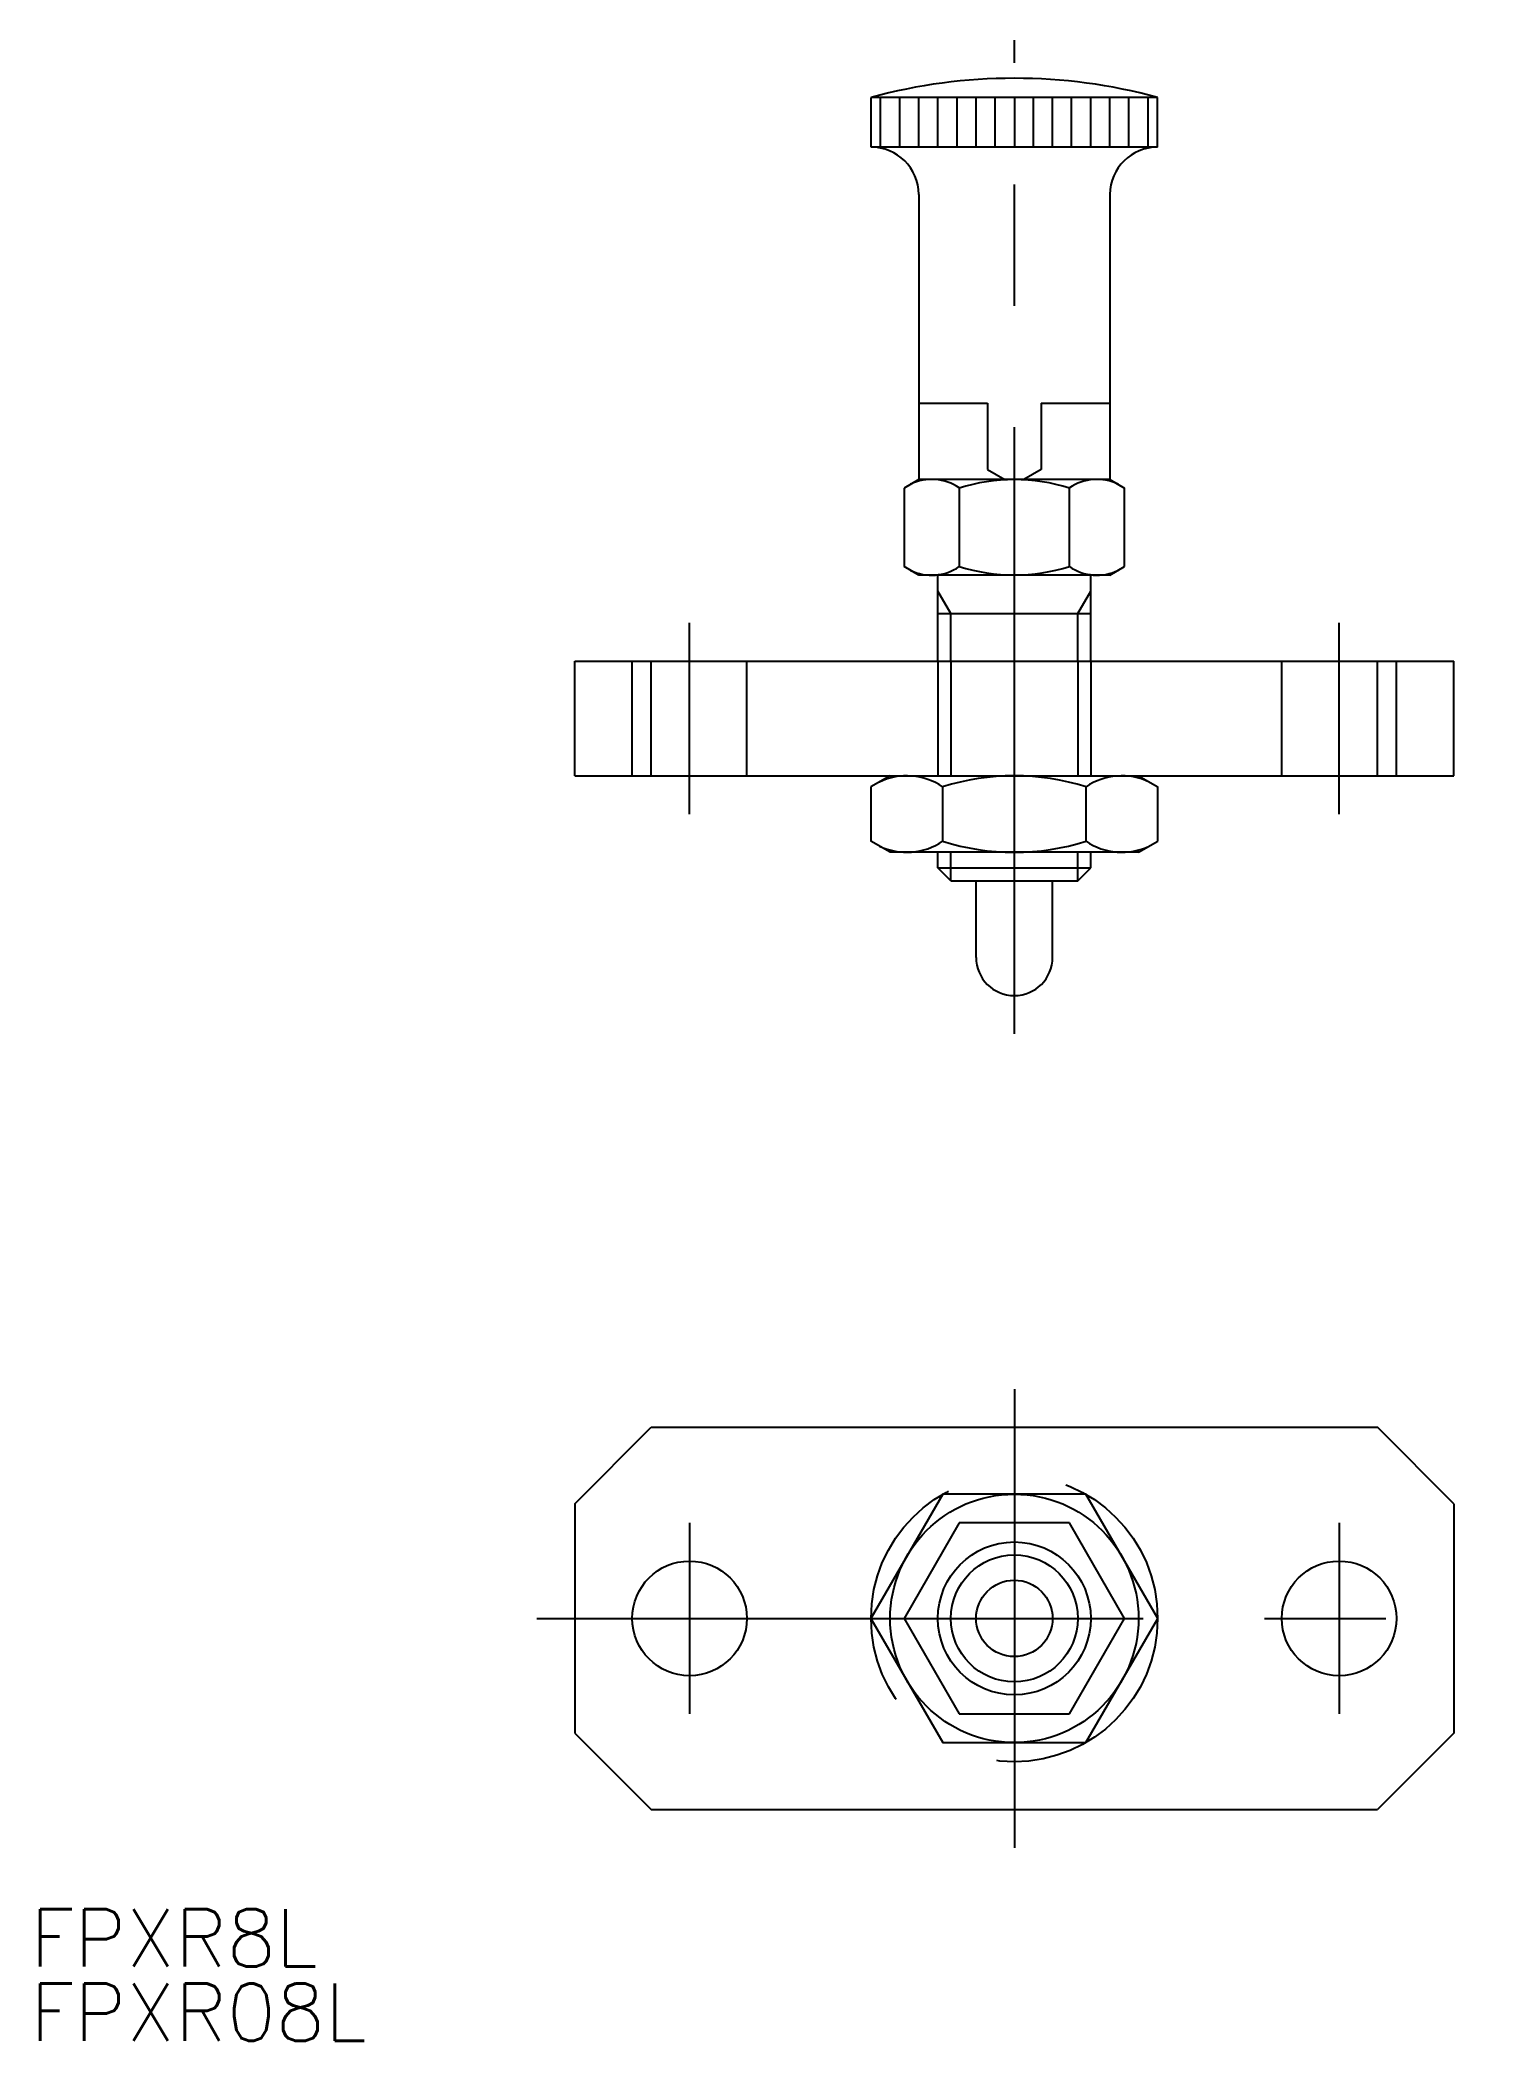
# Model space of a CAD drawing. Extents: x -51 to 25, y -22 to 83.
import ezdxf

# ---------------------------------------------------------------- set-up
doc = ezdxf.new("R2010")
doc.units = 0
doc.linetypes.add('CENTER', pattern=[50.8, 31.75, -6.35, 6.35, -6.35])
doc.linetypes.add('DASHED', pattern=[19.05, 12.7, -6.35])
doc.layers.get('0').update_dxf_attribs({"linetype": 'CONTINUOUS'})
doc.layers.add('CENTER', color=1, linetype='CENTER')
doc.styles.get("Standard").update_dxf_attribs({"font": 'txt.shx', "height": 3, "bigfont": 'bigfont.shx'})

# ---------------------------------------------------------------- blocks, each defined once
blk = doc.blocks.new('*U4')
at = {"color": 7, "linetype": 'CONTINUOUS'}
blk.add_text('FPXR8L', height=3, dxfattribs=at).set_placement((-51.51, -18.22))
blk = doc.blocks.new('*U5')
at = {"color": 7, "linetype": 'CONTINUOUS'}
blk.add_text('FPXR08L', height=3, dxfattribs=at).set_placement((-51.51, -22.11))

msp = doc.modelspace()

# ---------------------------------------------------------------- linework, layer by layer
at = {"color": 7, "linetype": 'CONTINUOUS'}
for p, q in [((7.5, 79.59), (-7.5, 79.59)), ((-7.5, 76.99), (-7.5, 79.59)), ((-7, 76.99), (-7, 79.59)), ((-6, 76.99), (-6, 79.59)), ((-5, 76.99), (-5, 79.59)), ((-4, 76.99), (-4, 79.59)), ((-3, 76.99), (-3, 79.59)), ((-2, 76.99), (-2, 79.59)), ((-1, 76.99), (-1, 79.59)), ((0, 79.59), (0, 76.99)), ((1, 76.99), (1, 79.59)), ((2, 76.99), (2, 79.59)), ((3, 76.99), (3, 79.59)), ((4, 76.99), (4, 79.59)), ((5, 76.99), (5, 79.59)), ((6, 76.99), (6, 79.59)), ((7, 76.99), (7, 79.59)), ((7.5, 76.99), (7.5, 79.59)), ((7.5, 76.99), (-7.5, 76.99)), ((-5, 74.51), (-5, 59.59)), ((5, 74.51), (5, 59.59)), ((-5, 63.59), (-1.4, 63.59)), ((-1.4, 63.59), (-1.4, 60.11)), ((1.4, 63.59), (5, 63.59)), ((1.4, 63.59), (1.4, 60.11)), ((-1.4, 60.11), (-0.5, 59.59)), ((1.4, 60.11), (0.5, 59.59)), ((-5, 59.59), (-5.77, 59.15)), ((-5.77, 59.15), (-5.77, 55.04)), ((5, 59.59), (-5, 59.59)), ((-2.89, 59.15), (-2.89, 55.04)), ((2.89, 55.04), (2.89, 59.15)), ((5, 59.59), (5.77, 59.15)), ((5.77, 55.04), (5.77, 59.15)), ((-5, 54.59), (-5.77, 55.04)), ((5, 54.59), (-5, 54.59)), ((-4, 50.09), (-4, 54.59)), ((4, 50.09), (4, 54.59)), ((5, 54.59), (5.77, 55.04)), ((-4, 52.59), (4, 52.59)), ((-23, 50.09), (23, 50.09)), ((-23, 44.09), (-23, 50.09)), ((-19, 44.09), (-19, 50.09)), ((19, 44.09), (19, 50.09)), ((23, 44.09), (23, 50.09)), ((-23, 44.09), (23, 44.09)), ((-6.5, 44.09), (-7.51, 43.51)), ((6.5, 44.09), (7.51, 43.51)), ((-7.51, 43.51), (-7.51, 40.67)), ((-3.75, 40.67), (-3.75, 43.51)), ((3.75, 43.51), (3.75, 40.67)), ((7.51, 40.67), (7.51, 43.51)), ((-6.5, 40.09), (-7.51, 40.67)), ((6.5, 40.09), (-6.5, 40.09)), ((-4, 39.27), (-4, 40.09)), ((4, 39.27), (4, 40.09)), ((6.5, 40.09), (7.51, 40.67)), ((-3.32, 38.59), (-4, 39.27)), ((-4, 39.27), (4, 39.27)), ((3.32, 38.59), (4, 39.27)), ((-3.32, 38.59), (3.32, 38.59)), ((-2, 34.59), (-2, 38.59)), ((2, 34.59), (2, 38.59)), ((-23, 6), (-19, 10)), ((-19, 10), (19, 10)), ((23, 6), (19, 10)), ((-23, 6), (-23, -6)), ((23, 6), (23, -6)), ((-23, -6), (-19, -10)), ((23, -6), (19, -10)), ((-19, -10), (19, -10))]:
    msp.add_line(p, q, dxfattribs=at)
at = {"color": 3, "linetype": 'CONTINUOUS'}
for p, q in [((-3.32, 52.59), (-4, 53.76)), ((3.32, 52.59), (4, 53.76)), ((-3.32, 50.09), (-3.32, 52.59)), ((3.32, 50.09), (3.32, 52.59)), ((-3.32, 38.59), (-3.32, 40.09)), ((3.32, 38.59), (3.32, 40.09))]:
    msp.add_line(p, q, dxfattribs=at)
at = {"color": 3, "linetype": 'DASHED'}
for p, q in [((-20, 44.09), (-20, 50.09)), ((-14, 44.09), (-14, 50.09)), ((-4, 50.09), (-4, 44.09)), ((-3.32, 50.09), (-3.32, 44.09)), ((3.32, 50.09), (3.32, 44.09)), ((4, 50.09), (4, 44.09)), ((14, 44.09), (14, 50.09)), ((20, 44.09), (20, 50.09)), ((-2.89, 5), (-5.77, 0)), ((2.89, 5), (-2.89, 5)), ((5.77, 0), (2.89, 5)), ((-5.77, 0), (-2.89, -5)), ((2.89, -5), (5.77, 0)), ((-2.89, -5), (2.89, -5))]:
    msp.add_line(p, q, dxfattribs=at)
at = {"color": 7, "linetype": 'CONTINUOUS'}
msp.add_lwpolyline([(-3.75, 6.5), (-7.51, 0), (-3.75, -6.5), (3.75, -6.5), (7.51, 0), (3.75, 6.5)], close=True, dxfattribs=at)
at = {"color": 3, "linetype": 'DASHED'}
msp.add_circle((0, 0), 7.5, dxfattribs=at)
at = {"color": 7, "linetype": 'CONTINUOUS'}
for centre, radius in [((0, 0), 6.5), ((0, 0), 4), ((-17, 0), 3), ((17, 0), 3), ((0, 0), 2)]:
    msp.add_circle(centre, radius, dxfattribs=at)
at = {"color": 3, "linetype": 'CONTINUOUS'}
msp.add_circle((0, 0), 3.32, dxfattribs=at)
at = {"color": 7, "linetype": 'CONTINUOUS'}
for centre, radius, start, end in [((0, 51.97), 28.62, 74.8107, 105.1893), ((-7.5, 74.49), 2.5, 0.5, 90), ((7.5, 74.49), 2.5, 90, 179.5), ((-4.33, 57.04), 2.56, 55.6158, 115.6158), ((0, 50.04), 9.55, 72.412, 107.588), ((4.33, 57.04), 2.56, 64.3842, 124.3842), ((-4.33, 57.15), 2.56, 244.3842, 304.3842), ((0, 64.15), 9.55, 252.412, 287.588), ((4.33, 57.15), 2.56, 235.6158, 295.6158), ((-5.63, 40.77), 3.32, 55.6158, 115.6158), ((0, 31.67), 12.42, 72.412, 107.588), ((5.63, 40.77), 3.32, 64.3842, 124.3842), ((-5.63, 43.41), 3.32, 244.3842, 304.3842), ((0, 52.51), 12.42, 252.412, 287.588), ((5.63, 43.41), 3.32, 235.6158, 295.6158), ((0, 34.59), 2, 180, 0)]:
    msp.add_arc(centre, radius, start, end, dxfattribs=at)
at = {"layer": 'CENTER', "color": 1, "linetype": 'CENTER'}
for p, q in [((0, 30.59), (0, 82.59)), ((-17, 42.09), (-17, 52.09)), ((17, 42.09), (17, 52.09)), ((0, 12), (0, -12)), ((-17, 5), (-17, -5)), ((17, 5), (17, -5)), ((-25, 0), (25, 0))]:
    msp.add_line(p, q, dxfattribs=at)

# ---------------------------------------------------------------- block references
at = {"color": 7, "linetype": 'CONTINUOUS'}
for name in ['*U4', '*U5']:
    msp.add_blockref(name, (0, 0), dxfattribs=at)

doc.saveas('drawing.dxf')
